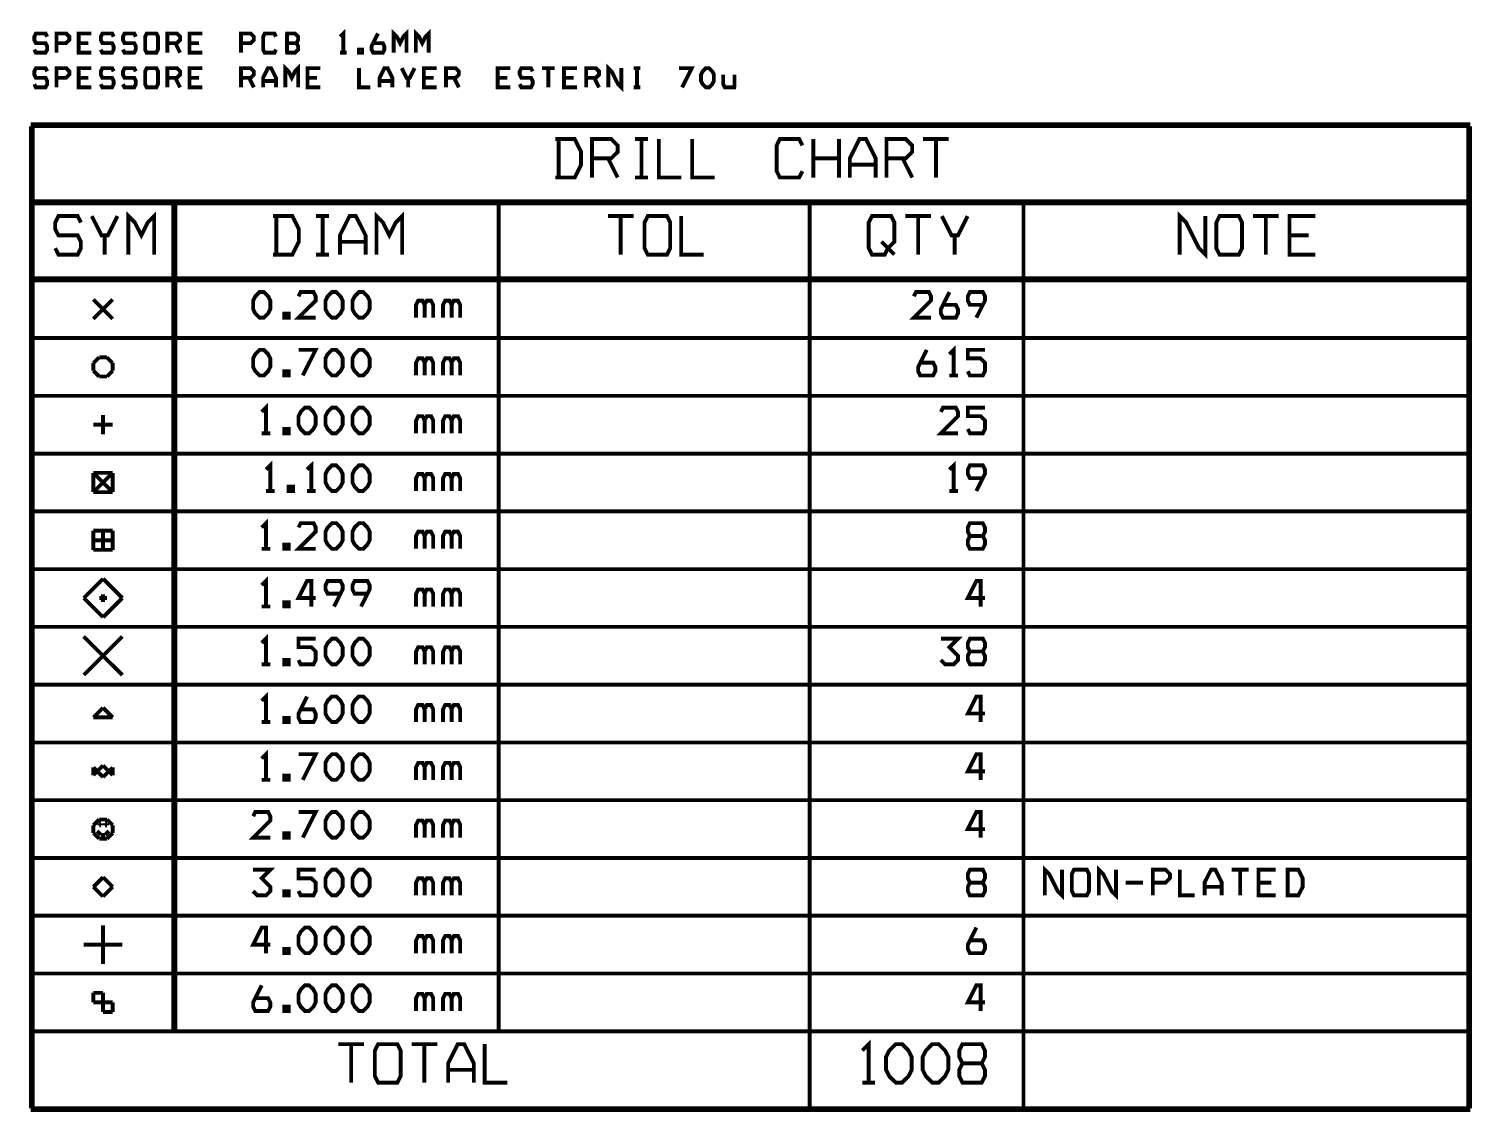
# Model space of a CAD drawing. Extents: x 488 to 701, y 648 to 929.
# Drawn here: x 510 to 605.2, y 647.7 to 719.1 of the extents above; entities that cross this region are included whole.
import ezdxf

# ---------------------------------------------------------------- set-up
doc = ezdxf.new("R2010")
doc.units = 0
doc.header["$LTSCALE"] = 10
doc.header["$MEASUREMENT"] = 0
doc.layers.add('25-334-1_DRD', color=7, linetype='CONTINUOUS')

msp = doc.modelspace()

# ---------------------------------------------------------------- linework, layer by layer
at = {"layer": '25-334-1_DRD', "const_width": 0.254}
for points in [[(511.252, 718.593), (511.145, 718.804), (510.51, 718.804), (510.406, 718.593), (510.406, 718.382), (510.51, 718.169), (511.145, 718.169), (511.252, 717.958), (511.252, 717.747), (511.145, 717.534), (510.51, 717.534), (510.406, 717.747)], [(511.866, 718.169), (512.501, 718.169), (512.712, 718.382), (512.712, 718.593), (512.501, 718.804), (511.866, 718.804), (511.866, 717.534)], [(514.173, 717.534), (513.327, 717.534), (513.327, 718.804), (514.173, 718.804)], [(513.962, 718.169), (513.327, 718.169)], [(515.633, 718.593), (515.527, 718.804), (514.892, 718.804), (514.787, 718.593), (514.787, 718.382), (514.892, 718.169), (515.527, 718.169), (515.633, 717.958), (515.633, 717.747), (515.527, 717.534), (514.892, 717.534), (514.787, 717.747)], [(517.094, 718.593), (516.987, 718.804), (516.352, 718.804), (516.248, 718.593), (516.248, 718.382), (516.352, 718.169), (516.987, 718.169), (517.094, 717.958), (517.094, 717.747), (516.987, 717.534), (516.352, 717.534), (516.248, 717.747)], [(517.813, 717.534), (517.708, 717.747), (517.708, 718.593), (517.813, 718.804), (518.448, 718.804), (518.554, 718.593), (518.554, 717.747), (518.448, 717.534), (517.813, 717.534)], [(519.169, 718.169), (519.804, 718.169), (520.015, 718.382), (520.015, 718.593), (519.804, 718.804), (519.169, 718.804), (519.169, 717.534)], [(519.697, 718.169), (520.015, 717.534)], [(521.475, 717.534), (520.629, 717.534), (520.629, 718.804), (521.475, 718.804)], [(521.264, 718.169), (520.629, 718.169)], [(524.025, 718.169), (524.66, 718.169), (524.874, 718.382), (524.874, 718.593), (524.66, 718.804), (524.025, 718.804), (524.025, 717.534)], [(526.332, 717.747), (526.228, 717.534), (525.593, 717.534), (525.486, 717.747), (525.486, 718.593), (525.593, 718.804), (526.228, 718.804), (526.332, 718.593)], [(527.053, 718.169), (527.688, 718.169), (527.792, 718.382), (527.792, 718.593), (527.581, 718.804), (526.946, 718.804)], [(526.946, 717.534), (527.581, 717.534), (527.792, 717.747), (527.792, 717.958), (527.688, 718.169)], [(527.053, 717.534), (527.053, 718.804)], [(530.767, 717.534), (530.767, 718.804), (530.556, 718.593)], [(532.735, 718.169), (533.37, 718.169), (533.477, 717.958), (533.477, 717.747), (533.37, 717.534), (532.735, 717.534), (532.631, 717.747), (532.631, 717.958), (533.053, 718.804)], [(534.937, 717.534), (534.937, 718.804), (534.726, 718.593), (534.513, 718.169), (534.302, 718.593), (534.091, 718.804), (534.091, 717.534)], [(536.398, 717.534), (536.398, 718.804), (536.187, 718.593), (535.974, 718.169), (535.763, 718.593), (535.552, 718.804), (535.552, 717.534)], [(530.98, 717.534), (530.556, 717.534)], [(531.805, 717.534), (532.016, 717.534), (532.016, 717.747), (531.805, 717.747), (531.805, 717.534)], [(511.252, 716.307), (511.145, 716.518), (510.51, 716.518), (510.406, 716.307), (510.406, 716.096), (510.51, 715.883), (511.145, 715.883), (511.252, 715.672), (511.252, 715.461), (511.145, 715.248), (510.51, 715.248), (510.406, 715.461)], [(511.866, 715.883), (512.501, 715.883), (512.712, 716.096), (512.712, 716.307), (512.501, 716.518), (511.866, 716.518), (511.866, 715.248)], [(514.173, 715.248), (513.327, 715.248), (513.327, 716.518), (514.173, 716.518)], [(515.633, 716.307), (515.527, 716.518), (514.892, 716.518), (514.787, 716.307), (514.787, 716.096), (514.892, 715.883), (515.527, 715.883), (515.633, 715.672), (515.633, 715.461), (515.527, 715.248), (514.892, 715.248), (514.787, 715.461)], [(517.094, 716.307), (516.987, 716.518), (516.352, 716.518), (516.248, 716.307), (516.248, 716.096), (516.352, 715.883), (516.987, 715.883), (517.094, 715.672), (517.094, 715.461), (516.987, 715.248), (516.352, 715.248), (516.248, 715.461)], [(517.813, 715.248), (517.708, 715.461), (517.708, 716.307), (517.813, 716.518), (518.448, 716.518), (518.554, 716.307), (518.554, 715.461), (518.448, 715.248), (517.813, 715.248)], [(519.169, 715.883), (519.804, 715.883), (520.015, 716.096), (520.015, 716.307), (519.804, 716.518), (519.169, 716.518), (519.169, 715.248)], [(521.475, 715.248), (520.629, 715.248), (520.629, 716.518), (521.475, 716.518)], [(524.025, 715.883), (524.66, 715.883), (524.874, 716.096), (524.874, 716.307), (524.66, 716.518), (524.025, 716.518), (524.025, 715.248)], [(526.332, 715.248), (526.332, 715.883), (526.014, 716.518), (525.803, 716.518), (525.486, 715.883), (525.486, 715.248)], [(527.792, 715.248), (527.792, 716.518), (527.581, 716.307), (527.371, 715.883), (527.157, 716.307), (526.946, 716.518), (526.946, 715.248)], [(529.253, 715.248), (528.407, 715.248), (528.407, 716.518), (529.253, 716.518)], [(532.545, 715.248), (531.805, 715.248), (531.805, 716.518)], [(534.005, 715.248), (534.005, 715.883), (533.688, 716.518), (533.477, 716.518), (533.159, 715.883), (533.159, 715.248)], [(535.466, 716.518), (535.148, 715.883), (534.937, 715.883), (534.62, 716.518)], [(536.926, 715.248), (536.08, 715.248), (536.08, 716.518), (536.926, 716.518)], [(537.541, 715.883), (538.176, 715.883), (538.387, 716.096), (538.387, 716.307), (538.176, 716.518), (537.541, 716.518), (537.541, 715.248)], [(541.785, 715.248), (540.937, 715.248), (540.937, 716.518), (541.785, 716.518)], [(543.246, 716.307), (543.139, 716.518), (542.504, 716.518), (542.397, 716.307), (542.397, 716.096), (542.504, 715.883), (543.139, 715.883), (543.246, 715.672), (543.246, 715.461), (543.139, 715.248), (542.504, 715.248), (542.397, 715.461)], [(544.706, 716.518), (543.858, 716.518)], [(544.282, 715.248), (544.282, 716.518)], [(546.167, 715.248), (545.318, 715.248), (545.318, 716.518), (546.167, 716.518)], [(546.779, 715.883), (547.414, 715.883), (547.627, 716.096), (547.627, 716.307), (547.414, 716.518), (546.779, 716.518), (546.779, 715.248)], [(549.088, 716.518), (549.088, 715.248), (548.874, 715.461), (548.453, 716.307), (548.239, 716.518), (548.239, 715.248)], [(550.335, 716.518), (549.913, 716.518)], [(550.124, 715.248), (550.124, 716.518)], [(553.098, 715.248), (553.733, 716.518), (552.887, 716.518)], [(554.665, 715.248), (554.452, 715.461), (554.348, 715.672), (554.348, 716.096), (554.452, 716.307), (554.665, 716.518), (554.876, 716.518), (555.087, 716.307), (555.194, 716.096), (555.194, 715.672), (555.087, 715.461), (554.876, 715.248), (554.665, 715.248)], [(513.962, 715.883), (513.327, 715.883)], [(519.697, 715.883), (520.015, 715.248)], [(521.264, 715.883), (520.629, 715.883)], [(524.556, 715.883), (524.874, 715.248)], [(526.332, 715.672), (525.486, 715.672)], [(529.042, 715.883), (528.407, 715.883)], [(534.005, 715.672), (533.159, 715.672)], [(535.044, 715.248), (535.044, 715.883)], [(536.715, 715.883), (536.08, 715.883)], [(538.069, 715.883), (538.387, 715.248)], [(541.572, 715.883), (540.937, 715.883)], [(545.953, 715.883), (545.318, 715.883)], [(547.31, 715.883), (547.627, 715.248)], [(550.335, 715.248), (549.913, 715.248)], [(556.654, 715.248), (555.913, 715.248), (555.808, 715.461), (555.808, 716.096)], [(556.548, 716.096), (556.548, 715.248)], [(605.041, 712.814), (510.172, 712.814)], [(510.172, 647.917), (510.172, 712.687)], [(604.914, 712.687), (510.299, 712.687)], [(510.299, 647.917), (510.299, 712.687)], [(604.914, 647.917), (604.914, 712.687)], [(605.041, 647.917), (605.041, 712.687)], [(544.747, 709.302), (546.017, 709.302), (546.441, 710.147), (546.441, 710.993), (546.017, 711.842), (544.747, 711.842)], [(544.96, 709.302), (544.96, 711.842)], [(547.16, 710.572), (548.43, 710.572), (548.854, 710.993), (548.854, 711.417), (548.43, 711.842), (547.16, 711.842), (547.16, 709.302)], [(550.843, 711.842), (549.997, 711.842)], [(550.421, 709.302), (550.421, 711.842)], [(553.045, 709.302), (551.564, 709.302), (551.564, 711.842)], [(555.247, 709.302), (553.764, 709.302), (553.764, 711.842)], [(561.026, 709.723), (560.812, 709.302), (559.542, 709.302), (559.331, 709.723), (559.331, 711.417), (559.542, 711.842), (560.812, 711.842), (561.026, 711.417)], [(561.744, 709.302), (561.744, 711.842)], [(563.439, 709.302), (563.439, 711.842)], [(565.852, 709.302), (565.852, 710.572), (565.217, 711.842), (564.792, 711.842), (564.157, 710.572), (564.157, 709.302)], [(566.57, 710.572), (567.84, 710.572), (568.265, 710.993), (568.265, 711.417), (567.84, 711.842), (566.57, 711.842), (566.57, 709.302)], [(570.678, 711.842), (568.983, 711.842)], [(569.829, 709.302), (569.829, 711.842)], [(548.219, 710.572), (548.854, 709.302)], [(563.439, 710.572), (561.744, 710.572)], [(567.63, 710.572), (568.265, 709.302)], [(565.852, 710.147), (564.157, 710.147)], [(550.843, 709.302), (549.997, 709.302)], [(604.914, 707.734), (510.299, 707.734)], [(604.914, 707.607), (510.299, 707.607)], [(519.57, 652.997), (519.57, 707.607)], [(519.697, 652.997), (519.697, 707.607)], [(541.013, 652.997), (541.013, 707.607)], [(561.501, 647.917), (561.501, 707.607)], [(575.598, 647.917), (575.598, 707.607)], [(513.474, 706.337), (513.263, 706.762), (511.993, 706.762), (511.78, 706.337), (511.78, 705.913), (511.993, 705.492), (513.263, 705.492), (513.474, 705.067), (513.474, 704.643), (513.263, 704.222), (511.993, 704.222), (511.78, 704.643)], [(515.887, 706.762), (515.252, 705.492), (514.828, 705.492), (514.193, 706.762)], [(518.3, 704.222), (518.3, 706.762), (517.876, 706.337), (517.454, 705.492), (517.03, 706.337), (516.606, 706.762), (516.606, 704.222)], [(526.141, 704.222), (527.411, 704.222), (527.835, 705.067), (527.835, 705.913), (527.411, 706.762), (526.141, 706.762)], [(526.355, 704.222), (526.355, 706.762)], [(529.824, 706.762), (528.978, 706.762)], [(529.403, 704.222), (529.403, 706.762)], [(532.237, 704.222), (532.237, 705.492), (531.602, 706.762), (531.181, 706.762), (530.546, 705.492), (530.546, 704.222)], [(534.65, 704.222), (534.65, 706.762), (534.229, 706.337), (533.804, 705.492), (533.38, 706.337), (532.959, 706.762), (532.959, 704.222)], [(549.903, 706.762), (548.209, 706.762)], [(549.055, 704.222), (549.055, 706.762)], [(550.833, 704.222), (550.622, 704.643), (550.622, 706.337), (550.833, 706.762), (552.103, 706.762), (552.316, 706.337), (552.316, 704.643), (552.103, 704.222), (550.833, 704.222)], [(554.516, 704.222), (553.035, 704.222), (553.035, 706.762)], [(565.397, 704.643), (565.608, 704.222), (566.454, 704.222), (566.667, 704.643), (567.089, 705.067), (567.089, 706.337), (566.878, 706.762), (565.608, 706.762), (565.397, 706.337), (565.397, 704.643)], [(569.502, 706.762), (567.81, 706.762)], [(568.656, 704.222), (568.656, 706.762)], [(571.915, 706.762), (571.28, 705.492), (570.858, 705.492), (570.223, 706.762)], [(587.589, 706.762), (587.589, 704.222), (587.165, 704.643), (586.319, 706.337), (585.895, 706.762), (585.895, 704.222)], [(588.521, 704.222), (588.308, 704.643), (588.308, 706.337), (588.521, 706.762), (589.791, 706.762), (590.002, 706.337), (590.002, 704.643), (589.791, 704.222), (588.521, 704.222)], [(592.415, 706.762), (590.721, 706.762)], [(591.569, 704.222), (591.569, 706.762)], [(594.828, 704.222), (593.134, 704.222), (593.134, 706.762), (594.828, 706.762)], [(515.041, 704.222), (515.041, 705.492)], [(532.237, 705.067), (530.546, 705.067)], [(566.243, 705.067), (567.089, 704.222)], [(571.069, 704.222), (571.069, 705.492)], [(594.404, 705.492), (593.134, 705.492)], [(529.824, 704.222), (528.978, 704.222)], [(604.914, 702.654), (510.299, 702.654)], [(604.914, 702.527), (510.299, 702.527)], [(515.57, 701.257), (514.3, 699.987)], [(515.57, 699.987), (514.3, 701.257)], [(525.25, 700.059), (524.968, 700.34), (524.828, 700.622), (524.828, 701.186), (524.968, 701.468), (525.25, 701.75), (525.532, 701.75), (525.814, 701.468), (525.956, 701.186), (525.956, 700.622), (525.814, 700.34), (525.532, 700.059), (525.25, 700.059)], [(528.948, 700.059), (527.818, 700.059), (528.948, 701.186), (528.948, 701.468), (528.806, 701.75), (527.96, 701.75), (527.818, 701.468)], [(530.02, 700.059), (529.738, 700.34), (529.596, 700.622), (529.596, 701.186), (529.738, 701.468), (530.02, 701.75), (530.302, 701.75), (530.584, 701.468), (530.726, 701.186), (530.726, 700.622), (530.584, 700.34), (530.302, 700.059), (530.02, 700.059)], [(531.798, 700.059), (531.516, 700.34), (531.374, 700.622), (531.374, 701.186), (531.516, 701.468), (531.798, 701.75), (532.08, 701.75), (532.362, 701.468), (532.504, 701.186), (532.504, 700.622), (532.362, 700.34), (532.08, 700.059), (531.798, 700.059)], [(536.695, 700.059), (536.695, 700.904), (536.553, 701.186), (536.271, 701.186), (536.128, 700.904), (535.989, 701.186), (535.707, 701.186), (535.565, 700.904), (535.565, 700.059)], [(538.473, 700.059), (538.473, 700.904), (538.331, 701.186), (538.049, 701.186), (537.906, 700.904), (537.767, 701.186), (537.485, 701.186), (537.343, 700.904), (537.343, 700.059)], [(569.502, 700.059), (568.374, 700.059), (569.502, 701.186), (569.502, 701.468), (569.362, 701.75), (568.513, 701.75), (568.374, 701.468)], [(570.291, 700.904), (571.14, 700.904), (571.28, 700.622), (571.28, 700.34), (571.14, 700.059), (570.291, 700.059), (570.152, 700.34), (570.152, 700.622), (570.716, 701.75)], [(572.918, 700.904), (572.069, 700.904), (571.93, 701.186), (571.93, 701.468), (572.069, 701.75), (572.918, 701.75), (573.058, 701.468), (573.058, 701.186), (572.494, 700.059)], [(526.888, 700.059), (527.17, 700.059), (527.17, 700.34), (526.888, 700.34), (526.888, 700.059)], [(536.128, 700.059), (536.128, 700.904)], [(537.906, 700.059), (537.906, 700.904)], [(604.914, 698.717), (510.299, 698.717)], [(570.998, 696.249), (570.998, 697.94), (570.716, 697.658)], [(514.681, 697.447), (514.3, 697.066)], [(515.189, 697.447), (514.681, 697.447)], [(515.57, 697.066), (515.189, 697.447)], [(525.25, 696.249), (524.968, 696.53), (524.828, 696.812), (524.828, 697.376), (524.968, 697.658), (525.25, 697.94), (525.532, 697.94), (525.814, 697.658), (525.956, 697.376), (525.956, 696.812), (525.814, 696.53), (525.532, 696.249), (525.25, 696.249)], [(528.1, 696.249), (528.948, 697.94), (527.818, 697.94)], [(530.02, 696.249), (529.738, 696.53), (529.596, 696.812), (529.596, 697.376), (529.738, 697.658), (530.02, 697.94), (530.302, 697.94), (530.584, 697.658), (530.726, 697.376), (530.726, 696.812), (530.584, 696.53), (530.302, 696.249), (530.02, 696.249)], [(531.798, 696.249), (531.516, 696.53), (531.374, 696.812), (531.374, 697.376), (531.516, 697.658), (531.798, 697.94), (532.08, 697.94), (532.362, 697.658), (532.504, 697.376), (532.504, 696.812), (532.362, 696.53), (532.08, 696.249), (531.798, 696.249)], [(536.695, 696.249), (536.695, 697.094), (536.553, 697.376), (536.271, 697.376), (536.128, 697.094), (535.989, 697.376), (535.707, 697.376), (535.565, 697.094), (535.565, 696.249)], [(538.473, 696.249), (538.473, 697.094), (538.331, 697.376), (538.049, 697.376), (537.906, 697.094), (537.767, 697.376), (537.485, 697.376), (537.343, 697.094), (537.343, 696.249)], [(568.795, 697.094), (569.644, 697.094), (569.783, 696.812), (569.783, 696.53), (569.644, 696.249), (568.795, 696.249), (568.656, 696.53), (568.656, 696.812), (569.22, 697.94)], [(571.93, 696.53), (572.069, 696.249), (572.918, 696.249), (573.058, 696.53), (573.058, 697.094), (572.776, 697.376), (571.93, 697.376), (571.93, 697.94), (573.058, 697.94)], [(514.3, 697.066), (514.3, 696.558)], [(514.3, 696.558), (514.681, 696.177)], [(514.681, 696.177), (515.189, 696.177)], [(515.189, 696.177), (515.57, 696.558)], [(515.57, 696.558), (515.57, 697.066)], [(526.888, 696.249), (527.17, 696.249), (527.17, 696.53), (526.888, 696.53), (526.888, 696.249)], [(536.128, 696.249), (536.128, 697.094)], [(537.906, 696.249), (537.906, 697.094)], [(571.28, 696.249), (570.716, 696.249)], [(604.914, 694.907), (510.299, 694.907)], [(525.674, 692.439), (525.674, 694.13), (525.392, 693.848)], [(514.935, 693.637), (514.935, 692.367)], [(528.242, 692.439), (527.96, 692.72), (527.818, 693.002), (527.818, 693.566), (527.96, 693.848), (528.242, 694.13), (528.524, 694.13), (528.806, 693.848), (528.948, 693.566), (528.948, 693.002), (528.806, 692.72), (528.524, 692.439), (528.242, 692.439)], [(530.02, 692.439), (529.738, 692.72), (529.596, 693.002), (529.596, 693.566), (529.738, 693.848), (530.02, 694.13), (530.302, 694.13), (530.584, 693.848), (530.726, 693.566), (530.726, 693.002), (530.584, 692.72), (530.302, 692.439), (530.02, 692.439)], [(531.798, 692.439), (531.516, 692.72), (531.374, 693.002), (531.374, 693.566), (531.516, 693.848), (531.798, 694.13), (532.08, 694.13), (532.362, 693.848), (532.504, 693.566), (532.504, 693.002), (532.362, 692.72), (532.08, 692.439), (531.798, 692.439)], [(536.695, 692.439), (536.695, 693.284), (536.553, 693.566), (536.271, 693.566), (536.128, 693.284), (535.989, 693.566), (535.707, 693.566), (535.565, 693.284), (535.565, 692.439)], [(538.473, 692.439), (538.473, 693.284), (538.331, 693.566), (538.049, 693.566), (537.906, 693.284), (537.767, 693.566), (537.485, 693.566), (537.343, 693.284), (537.343, 692.439)], [(571.28, 692.439), (570.152, 692.439), (571.28, 693.566), (571.28, 693.848), (571.14, 694.13), (570.291, 694.13), (570.152, 693.848)], [(571.93, 692.72), (572.069, 692.439), (572.918, 692.439), (573.058, 692.72), (573.058, 693.284), (572.776, 693.566), (571.93, 693.566), (571.93, 694.13), (573.058, 694.13)], [(515.57, 693.002), (514.3, 693.002)], [(525.956, 692.439), (525.392, 692.439)], [(526.888, 692.439), (527.17, 692.439), (527.17, 692.72), (526.888, 692.72), (526.888, 692.439)], [(536.128, 692.439), (536.128, 693.284)], [(537.906, 692.439), (537.906, 693.284)], [(604.914, 691.097), (510.299, 691.097)], [(525.956, 688.629), (525.956, 690.32), (525.674, 690.038)], [(528.663, 688.629), (528.663, 690.32), (528.381, 690.038)], [(570.998, 688.629), (570.998, 690.32), (570.716, 690.038)], [(514.3, 689.827), (514.3, 688.557)], [(515.57, 689.827), (514.3, 689.827)], [(515.57, 689.827), (514.3, 688.557)], [(515.57, 688.557), (514.3, 689.827)], [(515.57, 688.557), (515.57, 689.827)], [(530.02, 688.629), (529.738, 688.91), (529.596, 689.192), (529.596, 689.756), (529.738, 690.038), (530.02, 690.32), (530.302, 690.32), (530.584, 690.038), (530.726, 689.756), (530.726, 689.192), (530.584, 688.91), (530.302, 688.629), (530.02, 688.629)], [(531.798, 688.629), (531.516, 688.91), (531.374, 689.192), (531.374, 689.756), (531.516, 690.038), (531.798, 690.32), (532.08, 690.32), (532.362, 690.038), (532.504, 689.756), (532.504, 689.192), (532.362, 688.91), (532.08, 688.629), (531.798, 688.629)], [(536.695, 688.629), (536.695, 689.474), (536.553, 689.756), (536.271, 689.756), (536.128, 689.474), (535.989, 689.756), (535.707, 689.756), (535.565, 689.474), (535.565, 688.629)], [(538.473, 688.629), (538.473, 689.474), (538.331, 689.756), (538.049, 689.756), (537.906, 689.474), (537.767, 689.756), (537.485, 689.756), (537.343, 689.474), (537.343, 688.629)], [(572.918, 689.474), (572.069, 689.474), (571.93, 689.756), (571.93, 690.038), (572.069, 690.32), (572.918, 690.32), (573.058, 690.038), (573.058, 689.756), (572.494, 688.629)], [(526.238, 688.629), (525.674, 688.629)], [(527.17, 688.629), (527.452, 688.629), (527.452, 688.91), (527.17, 688.91), (527.17, 688.629)], [(528.948, 688.629), (528.381, 688.629)], [(536.128, 688.629), (536.128, 689.474)], [(537.906, 688.629), (537.906, 689.474)], [(571.28, 688.629), (570.716, 688.629)], [(514.3, 688.557), (515.57, 688.557)], [(604.914, 687.287), (510.299, 687.287)], [(525.674, 684.819), (525.674, 686.51), (525.392, 686.228)], [(514.3, 686.017), (514.3, 684.747)], [(515.57, 686.017), (514.3, 686.017)], [(514.935, 686.017), (514.935, 684.747)], [(515.57, 684.747), (515.57, 686.017)], [(528.948, 684.819), (527.818, 684.819), (528.948, 685.946), (528.948, 686.228), (528.806, 686.51), (527.96, 686.51), (527.818, 686.228)], [(530.02, 684.819), (529.738, 685.1), (529.596, 685.382), (529.596, 685.946), (529.738, 686.228), (530.02, 686.51), (530.302, 686.51), (530.584, 686.228), (530.726, 685.946), (530.726, 685.382), (530.584, 685.1), (530.302, 684.819), (530.02, 684.819)], [(531.798, 684.819), (531.516, 685.1), (531.374, 685.382), (531.374, 685.946), (531.516, 686.228), (531.798, 686.51), (532.08, 686.51), (532.362, 686.228), (532.504, 685.946), (532.504, 685.382), (532.362, 685.1), (532.08, 684.819), (531.798, 684.819)], [(536.695, 684.819), (536.695, 685.664), (536.553, 685.946), (536.271, 685.946), (536.128, 685.664), (535.989, 685.946), (535.707, 685.946), (535.565, 685.664), (535.565, 684.819)], [(538.473, 684.819), (538.473, 685.664), (538.331, 685.946), (538.049, 685.946), (537.906, 685.664), (537.767, 685.946), (537.485, 685.946), (537.343, 685.664), (537.343, 684.819)], [(572.918, 685.664), (573.058, 685.946), (573.058, 686.228), (572.918, 686.51), (572.069, 686.51), (571.93, 686.228), (571.93, 685.946), (572.069, 685.664), (572.918, 685.664), (573.058, 685.382), (573.058, 685.1), (572.918, 684.819), (572.069, 684.819), (571.93, 685.1), (571.93, 685.382), (572.069, 685.664)], [(515.57, 685.382), (514.3, 685.382)], [(525.956, 684.819), (525.392, 684.819)], [(526.888, 684.819), (527.17, 684.819), (527.17, 685.1), (526.888, 685.1), (526.888, 684.819)], [(536.128, 684.819), (536.128, 685.664)], [(537.906, 684.819), (537.906, 685.664)], [(514.3, 684.747), (515.57, 684.747)], [(604.914, 683.477), (510.299, 683.477)], [(525.674, 681.009), (525.674, 682.7), (525.392, 682.418)], [(514.935, 682.842), (513.665, 681.572)], [(516.205, 681.572), (514.935, 682.842)], [(528.948, 681.572), (527.818, 681.572), (528.381, 682.7), (528.663, 682.7), (528.663, 681.009)], [(530.584, 681.854), (529.738, 681.854), (529.596, 682.136), (529.596, 682.418), (529.738, 682.7), (530.584, 682.7), (530.726, 682.418), (530.726, 682.136), (530.159, 681.009)], [(532.362, 681.854), (531.516, 681.854), (531.374, 682.136), (531.374, 682.418), (531.516, 682.7), (532.362, 682.7), (532.504, 682.418), (532.504, 682.136), (531.937, 681.009)], [(536.695, 681.009), (536.695, 681.854), (536.553, 682.136), (536.271, 682.136), (536.128, 681.854), (535.989, 682.136), (535.707, 682.136), (535.565, 681.854), (535.565, 681.009)], [(538.473, 681.009), (538.473, 681.854), (538.331, 682.136), (538.049, 682.136), (537.906, 681.854), (537.767, 682.136), (537.485, 682.136), (537.343, 681.854), (537.343, 681.009)], [(573.058, 681.572), (571.93, 681.572), (572.494, 682.7), (572.776, 682.7), (572.776, 681.009)], [(513.665, 681.572), (514.935, 680.302)], [(515.189, 681.572), (514.681, 681.572)], [(514.935, 681.826), (514.935, 681.318)], [(514.935, 680.302), (516.205, 681.572)], [(525.956, 681.009), (525.392, 681.009)], [(526.888, 681.009), (527.17, 681.009), (527.17, 681.29), (526.888, 681.29), (526.888, 681.009)], [(536.128, 681.009), (536.128, 681.854)], [(537.906, 681.009), (537.906, 681.854)], [(604.914, 679.667), (510.299, 679.667)], [(525.674, 677.199), (525.674, 678.89), (525.392, 678.608)], [(516.205, 679.032), (513.665, 676.492)], [(516.205, 676.492), (513.665, 679.032)], [(527.818, 677.48), (527.96, 677.199), (528.806, 677.199), (528.948, 677.48), (528.948, 678.044), (528.663, 678.326), (527.818, 678.326), (527.818, 678.89), (528.948, 678.89)], [(530.02, 677.199), (529.738, 677.48), (529.596, 677.762), (529.596, 678.326), (529.738, 678.608), (530.02, 678.89), (530.302, 678.89), (530.584, 678.608), (530.726, 678.326), (530.726, 677.762), (530.584, 677.48), (530.302, 677.199), (530.02, 677.199)], [(531.798, 677.199), (531.516, 677.48), (531.374, 677.762), (531.374, 678.326), (531.516, 678.608), (531.798, 678.89), (532.08, 678.89), (532.362, 678.608), (532.504, 678.326), (532.504, 677.762), (532.362, 677.48), (532.08, 677.199), (531.798, 677.199)], [(536.695, 677.199), (536.695, 678.044), (536.553, 678.326), (536.271, 678.326), (536.128, 678.044), (535.989, 678.326), (535.707, 678.326), (535.565, 678.044), (535.565, 677.199)], [(538.473, 677.199), (538.473, 678.044), (538.331, 678.326), (538.049, 678.326), (537.906, 678.044), (537.767, 678.326), (537.485, 678.326), (537.343, 678.044), (537.343, 677.199)], [(570.152, 677.48), (570.434, 677.199), (570.998, 677.199), (571.28, 677.48), (571.28, 677.762), (570.716, 678.326), (571.28, 678.89), (570.152, 678.89)], [(572.918, 678.044), (573.058, 678.326), (573.058, 678.608), (572.918, 678.89), (572.069, 678.89), (571.93, 678.608), (571.93, 678.326), (572.069, 678.044), (572.918, 678.044), (573.058, 677.762), (573.058, 677.48), (572.918, 677.199), (572.069, 677.199), (571.93, 677.48), (571.93, 677.762), (572.069, 678.044)], [(525.956, 677.199), (525.392, 677.199)], [(526.888, 677.199), (527.17, 677.199), (527.17, 677.48), (526.888, 677.48), (526.888, 677.199)], [(536.128, 677.199), (536.128, 678.044)], [(537.906, 677.199), (537.906, 678.044)], [(604.914, 675.857), (510.299, 675.857)], [(525.674, 673.389), (525.674, 675.08), (525.392, 674.798)], [(514.935, 674.333), (514.3, 673.698)], [(515.57, 673.698), (514.935, 674.333)], [(527.96, 674.234), (528.806, 674.234), (528.948, 673.952), (528.948, 673.67), (528.806, 673.389), (527.96, 673.389), (527.818, 673.67), (527.818, 673.952), (528.381, 675.08)], [(530.02, 673.389), (529.738, 673.67), (529.596, 673.952), (529.596, 674.516), (529.738, 674.798), (530.02, 675.08), (530.302, 675.08), (530.584, 674.798), (530.726, 674.516), (530.726, 673.952), (530.584, 673.67), (530.302, 673.389), (530.02, 673.389)], [(531.798, 673.389), (531.516, 673.67), (531.374, 673.952), (531.374, 674.516), (531.516, 674.798), (531.798, 675.08), (532.08, 675.08), (532.362, 674.798), (532.504, 674.516), (532.504, 673.952), (532.362, 673.67), (532.08, 673.389), (531.798, 673.389)], [(536.695, 673.389), (536.695, 674.234), (536.553, 674.516), (536.271, 674.516), (536.128, 674.234), (535.989, 674.516), (535.707, 674.516), (535.565, 674.234), (535.565, 673.389)], [(538.473, 673.389), (538.473, 674.234), (538.331, 674.516), (538.049, 674.516), (537.906, 674.234), (537.767, 674.516), (537.485, 674.516), (537.343, 674.234), (537.343, 673.389)], [(573.058, 673.952), (571.93, 673.952), (572.494, 675.08), (572.776, 675.08), (572.776, 673.389)], [(514.3, 673.698), (515.57, 673.698)], [(525.956, 673.389), (525.392, 673.389)], [(526.888, 673.389), (527.17, 673.389), (527.17, 673.67), (526.888, 673.67), (526.888, 673.389)], [(536.128, 673.389), (536.128, 674.234)], [(537.906, 673.389), (537.906, 674.234)], [(604.914, 672.047), (510.299, 672.047)], [(525.674, 669.579), (525.674, 671.27), (525.392, 670.988)], [(514.3, 669.888), (514.935, 670.523)], [(514.935, 670.523), (515.57, 669.888)], [(528.1, 669.579), (528.948, 671.27), (527.818, 671.27)], [(530.02, 669.579), (529.738, 669.86), (529.596, 670.142), (529.596, 670.706), (529.738, 670.988), (530.02, 671.27), (530.302, 671.27), (530.584, 670.988), (530.726, 670.706), (530.726, 670.142), (530.584, 669.86), (530.302, 669.579), (530.02, 669.579)], [(531.798, 669.579), (531.516, 669.86), (531.374, 670.142), (531.374, 670.706), (531.516, 670.988), (531.798, 671.27), (532.08, 671.27), (532.362, 670.988), (532.504, 670.706), (532.504, 670.142), (532.362, 669.86), (532.08, 669.579), (531.798, 669.579)], [(536.695, 669.579), (536.695, 670.424), (536.553, 670.706), (536.271, 670.706), (536.128, 670.424), (535.989, 670.706), (535.707, 670.706), (535.565, 670.424), (535.565, 669.579)], [(538.473, 669.579), (538.473, 670.424), (538.331, 670.706), (538.049, 670.706), (537.906, 670.424), (537.767, 670.706), (537.485, 670.706), (537.343, 670.424), (537.343, 669.579)], [(573.058, 670.142), (571.93, 670.142), (572.494, 671.27), (572.776, 671.27), (572.776, 669.579)], [(514.3, 670.396), (514.3, 669.888)], [(514.935, 669.761), (514.3, 670.396)], [(515.57, 670.396), (514.935, 669.761)], [(515.57, 669.888), (515.57, 670.396)], [(525.956, 669.579), (525.392, 669.579)], [(526.888, 669.579), (527.17, 669.579), (527.17, 669.86), (526.888, 669.86), (526.888, 669.579)], [(536.128, 669.579), (536.128, 670.424)], [(537.906, 669.579), (537.906, 670.424)], [(604.914, 668.237), (510.299, 668.237)], [(514.681, 666.967), (514.3, 666.586)], [(515.189, 666.967), (514.681, 666.967)], [(514.681, 666.713), (514.681, 666.586)], [(514.808, 666.713), (514.681, 666.713)], [(514.808, 666.586), (514.808, 666.713)], [(515.062, 666.713), (515.062, 666.586)], [(515.189, 666.713), (515.062, 666.713)], [(515.57, 666.586), (515.189, 666.967)], [(515.189, 666.586), (515.189, 666.713)], [(525.956, 665.769), (524.828, 665.769), (525.956, 666.896), (525.956, 667.178), (525.814, 667.46), (524.968, 667.46), (524.828, 667.178)], [(528.1, 665.769), (528.948, 667.46), (527.818, 667.46)], [(530.02, 665.769), (529.738, 666.05), (529.596, 666.332), (529.596, 666.896), (529.738, 667.178), (530.02, 667.46), (530.302, 667.46), (530.584, 667.178), (530.726, 666.896), (530.726, 666.332), (530.584, 666.05), (530.302, 665.769), (530.02, 665.769)], [(531.798, 665.769), (531.516, 666.05), (531.374, 666.332), (531.374, 666.896), (531.516, 667.178), (531.798, 667.46), (532.08, 667.46), (532.362, 667.178), (532.504, 666.896), (532.504, 666.332), (532.362, 666.05), (532.08, 665.769), (531.798, 665.769)], [(536.695, 665.769), (536.695, 666.614), (536.553, 666.896), (536.271, 666.896), (536.128, 666.614), (535.989, 666.896), (535.707, 666.896), (535.565, 666.614), (535.565, 665.769)], [(538.473, 665.769), (538.473, 666.614), (538.331, 666.896), (538.049, 666.896), (537.906, 666.614), (537.767, 666.896), (537.485, 666.896), (537.343, 666.614), (537.343, 665.769)], [(573.058, 666.332), (571.93, 666.332), (572.494, 667.46), (572.776, 667.46), (572.776, 665.769)], [(514.3, 666.586), (514.3, 666.078)], [(514.3, 666.078), (514.681, 665.697)], [(514.808, 665.951), (514.554, 666.205)], [(514.681, 666.586), (514.808, 666.586)], [(515.062, 665.951), (514.808, 665.951)], [(515.062, 666.586), (515.189, 666.586)], [(515.316, 666.205), (515.062, 665.951)], [(515.189, 665.697), (515.57, 666.078)], [(515.57, 666.078), (515.57, 666.586)], [(526.888, 665.769), (527.17, 665.769), (527.17, 666.05), (526.888, 666.05), (526.888, 665.769)], [(536.128, 665.769), (536.128, 666.614)], [(537.906, 665.769), (537.906, 666.614)], [(514.681, 665.697), (515.189, 665.697)], [(604.914, 664.427), (510.299, 664.427)], [(514.935, 663.157), (514.3, 662.522)], [(515.57, 662.522), (514.935, 663.157)], [(524.828, 662.24), (525.11, 661.959), (525.674, 661.959), (525.956, 662.24), (525.956, 662.522), (525.392, 663.086), (525.956, 663.65), (524.828, 663.65)], [(527.818, 662.24), (527.96, 661.959), (528.806, 661.959), (528.948, 662.24), (528.948, 662.804), (528.663, 663.086), (527.818, 663.086), (527.818, 663.65), (528.948, 663.65)], [(530.02, 661.959), (529.738, 662.24), (529.596, 662.522), (529.596, 663.086), (529.738, 663.368), (530.02, 663.65), (530.302, 663.65), (530.584, 663.368), (530.726, 663.086), (530.726, 662.522), (530.584, 662.24), (530.302, 661.959), (530.02, 661.959)], [(531.798, 661.959), (531.516, 662.24), (531.374, 662.522), (531.374, 663.086), (531.516, 663.368), (531.798, 663.65), (532.08, 663.65), (532.362, 663.368), (532.504, 663.086), (532.504, 662.522), (532.362, 662.24), (532.08, 661.959), (531.798, 661.959)], [(536.695, 661.959), (536.695, 662.804), (536.553, 663.086), (536.271, 663.086), (536.128, 662.804), (535.989, 663.086), (535.707, 663.086), (535.565, 662.804), (535.565, 661.959)], [(538.473, 661.959), (538.473, 662.804), (538.331, 663.086), (538.049, 663.086), (537.906, 662.804), (537.767, 663.086), (537.485, 663.086), (537.343, 662.804), (537.343, 661.959)], [(572.918, 662.804), (573.058, 663.086), (573.058, 663.368), (572.918, 663.65), (572.069, 663.65), (571.93, 663.368), (571.93, 663.086), (572.069, 662.804), (572.918, 662.804), (573.058, 662.522), (573.058, 662.24), (572.918, 661.959), (572.069, 661.959), (571.93, 662.24), (571.93, 662.522), (572.069, 662.804)], [(578.138, 663.65), (578.138, 661.959), (577.856, 662.24), (577.292, 663.368), (577.01, 663.65), (577.01, 661.959)], [(578.927, 661.959), (578.788, 662.24), (578.788, 663.368), (578.927, 663.65), (579.776, 663.65), (579.916, 663.368), (579.916, 662.24), (579.776, 661.959), (578.927, 661.959)], [(581.694, 663.65), (581.694, 661.959), (581.412, 662.24), (580.848, 663.368), (580.566, 663.65), (580.566, 661.959)], [(584.122, 662.804), (584.968, 662.804), (585.25, 663.086), (585.25, 663.368), (584.968, 663.65), (584.122, 663.65), (584.122, 661.959)], [(586.888, 661.959), (585.9, 661.959), (585.9, 663.65)], [(588.666, 661.959), (588.666, 662.804), (588.242, 663.65), (587.96, 663.65), (587.536, 662.804), (587.536, 661.959)], [(590.444, 663.65), (589.314, 663.65)], [(589.877, 661.959), (589.877, 663.65)], [(592.222, 661.959), (591.092, 661.959), (591.092, 663.65), (592.222, 663.65)], [(592.87, 661.959), (593.715, 661.959), (594, 662.522), (594, 663.086), (593.715, 663.65), (592.87, 663.65)], [(593.012, 661.959), (593.012, 663.65)], [(514.3, 662.522), (514.935, 661.887)], [(514.935, 661.887), (515.57, 662.522)], [(526.888, 661.959), (527.17, 661.959), (527.17, 662.24), (526.888, 662.24), (526.888, 661.959)], [(536.128, 661.959), (536.128, 662.804)], [(537.906, 661.959), (537.906, 662.804)], [(583.472, 662.804), (582.344, 662.804)], [(588.666, 662.522), (587.536, 662.522)], [(591.937, 662.804), (591.092, 662.804)], [(604.914, 660.617), (510.299, 660.617)], [(514.935, 659.982), (514.935, 657.442)], [(525.956, 658.712), (524.828, 658.712), (525.392, 659.84), (525.674, 659.84), (525.674, 658.149)], [(528.242, 658.149), (527.96, 658.43), (527.818, 658.712), (527.818, 659.276), (527.96, 659.558), (528.242, 659.84), (528.524, 659.84), (528.806, 659.558), (528.948, 659.276), (528.948, 658.712), (528.806, 658.43), (528.524, 658.149), (528.242, 658.149)], [(530.02, 658.149), (529.738, 658.43), (529.596, 658.712), (529.596, 659.276), (529.738, 659.558), (530.02, 659.84), (530.302, 659.84), (530.584, 659.558), (530.726, 659.276), (530.726, 658.712), (530.584, 658.43), (530.302, 658.149), (530.02, 658.149)], [(531.798, 658.149), (531.516, 658.43), (531.374, 658.712), (531.374, 659.276), (531.516, 659.558), (531.798, 659.84), (532.08, 659.84), (532.362, 659.558), (532.504, 659.276), (532.504, 658.712), (532.362, 658.43), (532.08, 658.149), (531.798, 658.149)], [(536.695, 658.149), (536.695, 658.994), (536.553, 659.276), (536.271, 659.276), (536.128, 658.994), (535.989, 659.276), (535.707, 659.276), (535.565, 658.994), (535.565, 658.149)], [(538.473, 658.149), (538.473, 658.994), (538.331, 659.276), (538.049, 659.276), (537.906, 658.994), (537.767, 659.276), (537.485, 659.276), (537.343, 658.994), (537.343, 658.149)], [(572.069, 658.994), (572.918, 658.994), (573.058, 658.712), (573.058, 658.43), (572.918, 658.149), (572.069, 658.149), (571.93, 658.43), (571.93, 658.712), (572.494, 659.84)], [(516.205, 658.712), (513.665, 658.712)], [(526.888, 658.149), (527.17, 658.149), (527.17, 658.43), (526.888, 658.43), (526.888, 658.149)], [(536.128, 658.149), (536.128, 658.994)], [(537.906, 658.149), (537.906, 658.994)], [(604.914, 656.807), (510.299, 656.807)], [(514.3, 655.537), (514.3, 654.902)], [(514.935, 655.537), (514.3, 655.537)], [(514.935, 654.267), (514.935, 655.537)], [(524.968, 655.184), (525.814, 655.184), (525.956, 654.902), (525.956, 654.62), (525.814, 654.339), (524.968, 654.339), (524.828, 654.62), (524.828, 654.902), (525.392, 656.03)], [(528.242, 654.339), (527.96, 654.62), (527.818, 654.902), (527.818, 655.466), (527.96, 655.748), (528.242, 656.03), (528.524, 656.03), (528.806, 655.748), (528.948, 655.466), (528.948, 654.902), (528.806, 654.62), (528.524, 654.339), (528.242, 654.339)], [(530.02, 654.339), (529.738, 654.62), (529.596, 654.902), (529.596, 655.466), (529.738, 655.748), (530.02, 656.03), (530.302, 656.03), (530.584, 655.748), (530.726, 655.466), (530.726, 654.902), (530.584, 654.62), (530.302, 654.339), (530.02, 654.339)], [(531.798, 654.339), (531.516, 654.62), (531.374, 654.902), (531.374, 655.466), (531.516, 655.748), (531.798, 656.03), (532.08, 656.03), (532.362, 655.748), (532.504, 655.466), (532.504, 654.902), (532.362, 654.62), (532.08, 654.339), (531.798, 654.339)], [(536.695, 654.339), (536.695, 655.184), (536.553, 655.466), (536.271, 655.466), (536.128, 655.184), (535.989, 655.466), (535.707, 655.466), (535.565, 655.184), (535.565, 654.339)], [(538.473, 654.339), (538.473, 655.184), (538.331, 655.466), (538.049, 655.466), (537.906, 655.184), (537.767, 655.466), (537.485, 655.466), (537.343, 655.184), (537.343, 654.339)], [(573.058, 654.902), (571.93, 654.902), (572.494, 656.03), (572.776, 656.03), (572.776, 654.339)], [(514.3, 654.902), (515.57, 654.902)], [(515.57, 654.902), (515.57, 654.267)], [(526.888, 654.339), (527.17, 654.339), (527.17, 654.62), (526.888, 654.62), (526.888, 654.339)], [(536.128, 654.339), (536.128, 655.184)], [(537.906, 654.339), (537.906, 655.184)], [(515.57, 654.267), (514.935, 654.267)], [(604.914, 652.997), (510.299, 652.997)], [(532.133, 652.152), (530.439, 652.152)], [(531.285, 649.612), (531.285, 652.152)], [(533.063, 649.612), (532.852, 650.033), (532.852, 651.727), (533.063, 652.152), (534.333, 652.152), (534.546, 651.727), (534.546, 650.033), (534.333, 649.612), (533.063, 649.612)], [(536.959, 652.152), (535.265, 652.152)], [(536.111, 649.612), (536.111, 652.152)], [(539.372, 649.612), (539.372, 650.882), (538.737, 652.152), (538.313, 652.152), (537.678, 650.882), (537.678, 649.612)], [(541.572, 649.612), (540.091, 649.612), (540.091, 652.152)], [(565.397, 649.612), (565.397, 652.152), (564.973, 651.727)], [(567.175, 649.612), (566.751, 650.033), (566.54, 650.457), (566.54, 651.303), (566.751, 651.727), (567.175, 652.152), (567.597, 652.152), (568.021, 651.727), (568.232, 651.303), (568.232, 650.457), (568.021, 650.033), (567.597, 649.612), (567.175, 649.612)], [(569.588, 649.612), (569.164, 650.033), (568.953, 650.457), (568.953, 651.303), (569.164, 651.727), (569.588, 652.152), (570.01, 652.152), (570.434, 651.727), (570.645, 651.303), (570.645, 650.457), (570.434, 650.033), (570.01, 649.612), (569.588, 649.612)], [(572.847, 650.882), (573.058, 651.303), (573.058, 651.727), (572.847, 652.152), (571.577, 652.152), (571.366, 651.727), (571.366, 651.303), (571.577, 650.882), (572.847, 650.882), (573.058, 650.457), (573.058, 650.033), (572.847, 649.612), (571.577, 649.612), (571.366, 650.033), (571.366, 650.457), (571.577, 650.882)], [(539.372, 650.457), (537.678, 650.457)], [(565.819, 649.612), (564.973, 649.612)], [(605.041, 647.79), (510.172, 647.79)], [(604.914, 647.917), (510.299, 647.917)]]:
    msp.add_lwpolyline(points, dxfattribs=at)

doc.saveas('drawing.dxf')
